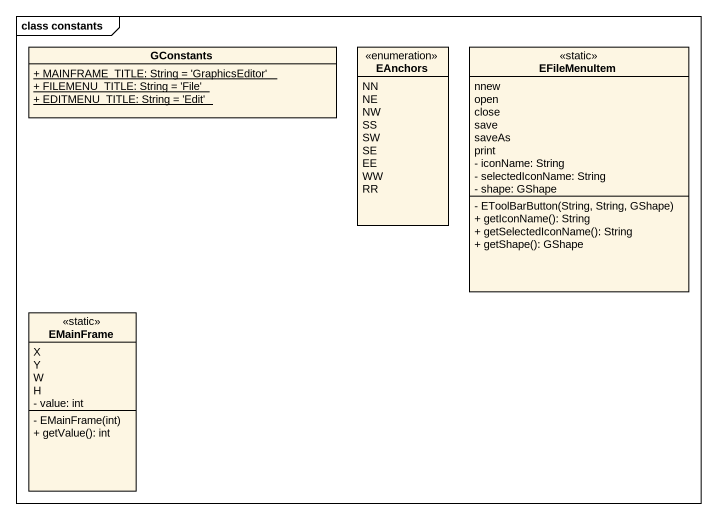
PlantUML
@startuml
mainframe class constants
hide circle
hide empty members
skinparam classAttributeIconSize 0
class GConstants {
  {static} + MAINFRAME_TITLE: String = 'GraphicsEditor'
  {static} + FILEMENU_TITLE: String = 'File'
  {static} + EDITMENU_TITLE: String = 'Edit'
}
enum EAnchors {
  NN
  NE
  NW
  SS
  SW
  SE
  EE
  WW
  RR
}
class EFileMenuItem <<static>> {
  nnew
  open
  close
  save
  saveAs
  print
  - iconName: String
  - selectedIconName: String
  - shape: GShape
  - EToolBarButton(String, String, GShape)
  + getIconName(): String
  + getSelectedIconName(): String
  + getShape(): GShape
}
class EMainFrame <<static>> {
  X
  Y
  W
  H
  - value: int
  - EMainFrame(int)
  + getValue(): int
}
@enduml
